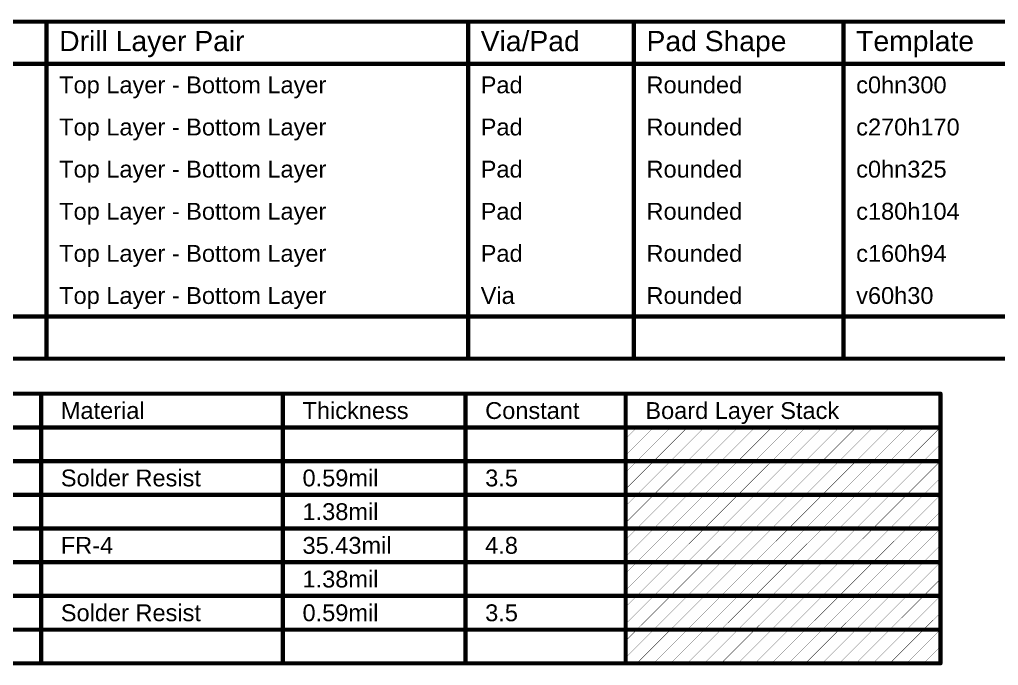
# Model space of a CAD drawing. Header units: inches. Extents: x -0.8 to 12, y -0.1 to 3.7.
# Drawn here: x 2.615 to 6.097, y 1.359 to 3.659 of the extents above; entities that cross this region are included whole.
import ezdxf

# ---------------------------------------------------------------- set-up
doc = ezdxf.new("R2010")
doc.units = ezdxf.units.IN
doc.header["$MEASUREMENT"] = 0
doc.layers.add('Drill Drawing', color=1, linetype='Continuous')
doc.layers.add('Fabrication', color=76, linetype='Continuous')
doc.styles.add('Arial', font='', dxfattribs={"height": 0.2})
doc.styles.get('Arial').set_extended_font_data('Arial')

msp = doc.modelspace()

# ---------------------------------------------------------------- linework, layer by layer
at = {"layer": 'Drill Drawing', "const_width": 0.015}
for points in [[(-0.8195, 3.6515), (11.9849, 3.6515)], [(2.7106, 2.4515), (2.7106, 3.6515)], [(4.2101, 2.4515), (4.2101, 3.6515)], [(4.8, 2.4515), (4.8, 3.6515)], [(5.5458, 2.4515), (5.5458, 3.6515)], [(-0.8195, 3.5015), (11.9849, 3.5015)], [(-0.8195, 2.6015), (11.9849, 2.6015)], [(-0.8195, 2.4515), (11.9849, 2.4515)]]:
    msp.add_lwpolyline(points, dxfattribs=at)
at = {"layer": 'Drill Drawing', "const_width": 0.0075}
for points in [[(2.7068, 3.6515, 1), (2.7143, 3.6515, 1)], [(4.2064, 3.6515, 1), (4.2139, 3.6515, 1)], [(4.7962, 3.6515, 1), (4.8037, 3.6515, 1)], [(5.542, 3.6515, 1), (5.5495, 3.6515, 1)], [(2.7068, 2.4515, 1), (2.7143, 2.4515, 1)], [(4.2064, 2.4515, 1), (4.2139, 2.4515, 1)], [(4.7962, 2.4515, 1), (4.8037, 2.4515, 1)], [(5.542, 2.4515, 1), (5.5495, 2.4515, 1)]]:
    msp.add_lwpolyline(points, format="xyb", close=True, dxfattribs=at)
at = {"layer": 'Fabrication'}
for points, const_width in [([(1.3517, 2.327), (5.8905, 2.327)], 0.015), ([(2.6914, 1.367), (2.6914, 2.327)], 0.015), ([(3.5512, 1.367), (3.5512, 2.327)], 0.015), ([(4.201, 1.367), (4.201, 2.327)], 0.015), ([(4.7709, 1.367), (4.7709, 2.327)], 0.015), ([(5.8905, 1.367), (5.8905, 2.327)], 0.015), ([(1.3517, 2.207), (5.8905, 2.207)], 0.015), ([(4.7709, 2.1673), (4.8105, 2.207)], 0.001), ([(4.7709, 2.1073), (4.8705, 2.207)], 0.001), ([(4.8105, 2.087), (4.9305, 2.207)], 0.001), ([(4.8705, 2.087), (4.9905, 2.207)], 0.001), ([(4.9305, 2.087), (5.0505, 2.207)], 0.001), ([(4.9905, 2.087), (5.1105, 2.207)], 0.001), ([(5.0505, 2.087), (5.1705, 2.207)], 0.001), ([(5.1105, 2.087), (5.2305, 2.207)], 0.001), ([(5.1705, 2.087), (5.2905, 2.207)], 0.001), ([(5.2305, 2.087), (5.3505, 2.207)], 0.001), ([(5.2905, 2.087), (5.4105, 2.207)], 0.001), ([(5.3505, 2.087), (5.4705, 2.207)], 0.001), ([(5.4105, 2.087), (5.5305, 2.207)], 0.001), ([(5.4705, 2.087), (5.5905, 2.207)], 0.001), ([(5.5305, 2.087), (5.6505, 2.207)], 0.001), ([(5.5905, 2.087), (5.7105, 2.207)], 0.001), ([(5.6505, 2.087), (5.7705, 2.207)], 0.001), ([(5.7105, 2.087), (5.8305, 2.207)], 0.001), ([(5.7705, 2.087), (5.8905, 2.207)], 0.001), ([(5.8305, 2.087), (5.8905, 2.147)], 0.001), ([(1.7617, 2.087), (2.6914, 2.087)], 0.015), ([(2.6914, 2.087), (3.5512, 2.087)], 0.015), ([(3.5512, 2.087), (4.201, 2.087)], 0.015), ([(4.201, 2.087), (4.7709, 2.087)], 0.015), ([(4.7709, 2.087), (5.8905, 2.087)], 0.015), ([(4.7709, 2.0473), (4.8105, 2.087)], 0.001), ([(4.7709, 1.9873), (4.8705, 2.087)], 0.001), ([(4.8105, 1.967), (4.9305, 2.087)], 0.001), ([(4.8705, 1.967), (4.9905, 2.087)], 0.001), ([(4.9305, 1.967), (5.0505, 2.087)], 0.001), ([(4.9905, 1.967), (5.1105, 2.087)], 0.001), ([(5.0505, 1.967), (5.1705, 2.087)], 0.001), ([(5.1105, 1.967), (5.2305, 2.087)], 0.001), ([(5.1705, 1.967), (5.2905, 2.087)], 0.001), ([(5.2305, 1.967), (5.3505, 2.087)], 0.001), ([(5.2905, 1.967), (5.4105, 2.087)], 0.001), ([(5.3505, 1.967), (5.4705, 2.087)], 0.001), ([(5.4105, 1.967), (5.5305, 2.087)], 0.001), ([(5.4705, 1.967), (5.5905, 2.087)], 0.001), ([(5.5305, 1.967), (5.6505, 2.087)], 0.001), ([(5.5905, 1.967), (5.7105, 2.087)], 0.001), ([(5.6505, 1.967), (5.7705, 2.087)], 0.001), ([(5.7105, 1.967), (5.8305, 2.087)], 0.001), ([(5.7705, 1.967), (5.8905, 2.087)], 0.001), ([(5.8305, 1.967), (5.8905, 2.027)], 0.001), ([(1.7617, 1.967), (2.6914, 1.967)], 0.015), ([(2.6914, 1.967), (3.5512, 1.967)], 0.015), ([(3.5512, 1.967), (4.201, 1.967)], 0.015), ([(4.201, 1.967), (4.7709, 1.967)], 0.015), ([(4.7709, 1.967), (5.8905, 1.967)], 0.015), ([(4.7709, 1.9273), (4.8105, 1.967)], 0.001), ([(4.7709, 1.8673), (4.8705, 1.967)], 0.001), ([(4.8105, 1.847), (4.9305, 1.967)], 0.001), ([(4.8705, 1.847), (4.9905, 1.967)], 0.001), ([(4.9305, 1.847), (5.0505, 1.967)], 0.001), ([(4.9905, 1.847), (5.1105, 1.967)], 0.001), ([(5.0505, 1.847), (5.1705, 1.967)], 0.001), ([(5.1105, 1.847), (5.2305, 1.967)], 0.001), ([(5.1705, 1.847), (5.2905, 1.967)], 0.001), ([(5.2305, 1.847), (5.3505, 1.967)], 0.001), ([(5.2905, 1.847), (5.4105, 1.967)], 0.001), ([(5.3505, 1.847), (5.4705, 1.967)], 0.001), ([(5.4105, 1.847), (5.5305, 1.967)], 0.001), ([(5.4705, 1.847), (5.5905, 1.967)], 0.001), ([(5.5305, 1.847), (5.6505, 1.967)], 0.001), ([(5.5905, 1.847), (5.7105, 1.967)], 0.001), ([(5.6505, 1.847), (5.7705, 1.967)], 0.001), ([(5.7105, 1.847), (5.8305, 1.967)], 0.001), ([(5.7705, 1.847), (5.8905, 1.967)], 0.001), ([(5.8305, 1.847), (5.8905, 1.907)], 0.001), ([(1.7617, 1.847), (2.6914, 1.847)], 0.015), ([(2.6914, 1.847), (3.5512, 1.847)], 0.015), ([(3.5512, 1.847), (4.201, 1.847)], 0.015), ([(4.201, 1.847), (4.7709, 1.847)], 0.015), ([(4.7709, 1.847), (5.8905, 1.847)], 0.015), ([(4.7709, 1.8073), (4.8105, 1.847)], 0.001), ([(4.7709, 1.7473), (4.8705, 1.847)], 0.001), ([(4.8105, 1.727), (4.9305, 1.847)], 0.001), ([(4.8705, 1.727), (4.9905, 1.847)], 0.001), ([(4.9305, 1.727), (5.0505, 1.847)], 0.001), ([(4.9905, 1.727), (5.1105, 1.847)], 0.001), ([(5.0505, 1.727), (5.1705, 1.847)], 0.001), ([(5.1105, 1.727), (5.2305, 1.847)], 0.001), ([(5.1705, 1.727), (5.2905, 1.847)], 0.001), ([(5.2305, 1.727), (5.3505, 1.847)], 0.001), ([(5.2905, 1.727), (5.4105, 1.847)], 0.001), ([(5.3505, 1.727), (5.4705, 1.847)], 0.001), ([(5.4105, 1.727), (5.5305, 1.847)], 0.001), ([(5.4705, 1.727), (5.5905, 1.847)], 0.001), ([(5.5305, 1.727), (5.6505, 1.847)], 0.001), ([(5.5905, 1.727), (5.7105, 1.847)], 0.001), ([(5.6505, 1.727), (5.7705, 1.847)], 0.001), ([(5.7105, 1.727), (5.8305, 1.847)], 0.001), ([(5.7705, 1.727), (5.8905, 1.847)], 0.001), ([(5.8305, 1.727), (5.8905, 1.787)], 0.001), ([(1.7617, 1.727), (2.6914, 1.727)], 0.015), ([(2.6914, 1.727), (3.5512, 1.727)], 0.015), ([(3.5512, 1.727), (4.201, 1.727)], 0.015), ([(4.201, 1.727), (4.7709, 1.727)], 0.015), ([(4.7709, 1.727), (5.8905, 1.727)], 0.015), ([(4.7709, 1.6873), (4.8105, 1.727)], 0.001), ([(4.7709, 1.6273), (4.8705, 1.727)], 0.001), ([(4.8105, 1.607), (4.9305, 1.727)], 0.001), ([(4.8705, 1.607), (4.9905, 1.727)], 0.001), ([(4.9305, 1.607), (5.0505, 1.727)], 0.001), ([(4.9905, 1.607), (5.1105, 1.727)], 0.001), ([(5.0505, 1.607), (5.1705, 1.727)], 0.001), ([(5.1105, 1.607), (5.2305, 1.727)], 0.001), ([(5.1705, 1.607), (5.2905, 1.727)], 0.001), ([(5.2305, 1.607), (5.3505, 1.727)], 0.001), ([(5.2905, 1.607), (5.4105, 1.727)], 0.001), ([(5.3505, 1.607), (5.4705, 1.727)], 0.001), ([(5.4105, 1.607), (5.5305, 1.727)], 0.001), ([(5.4705, 1.607), (5.5905, 1.727)], 0.001), ([(5.5305, 1.607), (5.6505, 1.727)], 0.001), ([(5.5905, 1.607), (5.7105, 1.727)], 0.001), ([(5.6505, 1.607), (5.7705, 1.727)], 0.001), ([(5.7105, 1.607), (5.8305, 1.727)], 0.001), ([(5.7705, 1.607), (5.8905, 1.727)], 0.001), ([(5.8305, 1.607), (5.8905, 1.667)], 0.001), ([(1.7617, 1.607), (2.6914, 1.607)], 0.015), ([(2.6914, 1.607), (3.5512, 1.607)], 0.015), ([(3.5512, 1.607), (4.201, 1.607)], 0.015), ([(4.201, 1.607), (4.7709, 1.607)], 0.015), ([(4.7709, 1.607), (5.8905, 1.607)], 0.015), ([(4.7709, 1.5673), (4.8105, 1.607)], 0.001), ([(4.7709, 1.5073), (4.8705, 1.607)], 0.001), ([(4.8105, 1.487), (4.9305, 1.607)], 0.001), ([(4.8705, 1.487), (4.9905, 1.607)], 0.001), ([(4.9305, 1.487), (5.0505, 1.607)], 0.001), ([(4.9905, 1.487), (5.1105, 1.607)], 0.001), ([(5.0505, 1.487), (5.1705, 1.607)], 0.001), ([(5.1105, 1.487), (5.2305, 1.607)], 0.001), ([(5.1705, 1.487), (5.2905, 1.607)], 0.001), ([(5.2305, 1.487), (5.3505, 1.607)], 0.001), ([(5.2905, 1.487), (5.4105, 1.607)], 0.001), ([(5.3505, 1.487), (5.4705, 1.607)], 0.001), ([(5.4105, 1.487), (5.5305, 1.607)], 0.001), ([(5.4705, 1.487), (5.5905, 1.607)], 0.001), ([(5.5305, 1.487), (5.6505, 1.607)], 0.001), ([(5.5905, 1.487), (5.7105, 1.607)], 0.001), ([(5.6505, 1.487), (5.7705, 1.607)], 0.001), ([(5.7105, 1.487), (5.8305, 1.607)], 0.001), ([(5.7705, 1.487), (5.8905, 1.607)], 0.001), ([(5.8305, 1.487), (5.8905, 1.547)], 0.001), ([(1.7617, 1.487), (2.6914, 1.487)], 0.015), ([(2.6914, 1.487), (3.5512, 1.487)], 0.015), ([(3.5512, 1.487), (4.201, 1.487)], 0.015), ([(4.201, 1.487), (4.7709, 1.487)], 0.015), ([(4.7709, 1.487), (5.8905, 1.487)], 0.015), ([(4.7709, 1.4473), (4.8105, 1.487)], 0.001), ([(4.7709, 1.3873), (4.8705, 1.487)], 0.001), ([(4.8105, 1.367), (4.9305, 1.487)], 0.001), ([(4.8705, 1.367), (4.9905, 1.487)], 0.001), ([(4.9305, 1.367), (5.0505, 1.487)], 0.001), ([(4.9905, 1.367), (5.1105, 1.487)], 0.001), ([(5.0505, 1.367), (5.1705, 1.487)], 0.001), ([(5.1105, 1.367), (5.2305, 1.487)], 0.001), ([(5.1705, 1.367), (5.2905, 1.487)], 0.001), ([(5.2305, 1.367), (5.3505, 1.487)], 0.001), ([(5.2905, 1.367), (5.4105, 1.487)], 0.001), ([(5.3505, 1.367), (5.4705, 1.487)], 0.001), ([(5.4105, 1.367), (5.5305, 1.487)], 0.001), ([(5.4705, 1.367), (5.5905, 1.487)], 0.001), ([(5.5305, 1.367), (5.6505, 1.487)], 0.001), ([(5.5905, 1.367), (5.7105, 1.487)], 0.001), ([(5.6505, 1.367), (5.7705, 1.487)], 0.001), ([(5.7105, 1.367), (5.8305, 1.487)], 0.001), ([(5.7705, 1.367), (5.8905, 1.487)], 0.001), ([(5.8305, 1.367), (5.8905, 1.427)], 0.001), ([(1.7617, 1.367), (2.6914, 1.367)], 0.015), ([(2.6914, 1.367), (3.5512, 1.367)], 0.015), ([(3.5512, 1.367), (4.201, 1.367)], 0.015), ([(4.201, 1.367), (4.7709, 1.367)], 0.015), ([(4.7709, 1.367), (5.8905, 1.367)], 0.015)]:
    msp.add_lwpolyline(points, dxfattribs=dict(at, const_width=const_width))
for points, const_width in [([(2.6876, 2.327, 1), (2.6951, 2.327, 1)], 0.0075), ([(3.5474, 2.327, 1), (3.5549, 2.327, 1)], 0.0075), ([(4.1973, 2.327, 1), (4.2047, 2.327, 1)], 0.0075), ([(4.7671, 2.327, 1), (4.7746, 2.327, 1)], 0.0075), ([(5.8868, 2.327, 1), (5.8943, 2.327, 1)], 0.0075), ([(5.8868, 2.327, 1), (5.8943, 2.327, 1)], 0.0075), ([(4.8103, 2.207, 1), (4.8108, 2.207, 1)], 0.0005), ([(4.8703, 2.207, 1), (4.8708, 2.207, 1)], 0.0005), ([(4.9303, 2.207, 1), (4.9308, 2.207, 1)], 0.0005), ([(4.9903, 2.207, 1), (4.9908, 2.207, 1)], 0.0005), ([(5.0503, 2.207, 1), (5.0508, 2.207, 1)], 0.0005), ([(5.1103, 2.207, 1), (5.1108, 2.207, 1)], 0.0005), ([(5.1703, 2.207, 1), (5.1708, 2.207, 1)], 0.0005), ([(5.2303, 2.207, 1), (5.2308, 2.207, 1)], 0.0005), ([(5.2903, 2.207, 1), (5.2908, 2.207, 1)], 0.0005), ([(5.3503, 2.207, 1), (5.3508, 2.207, 1)], 0.0005), ([(5.4103, 2.207, 1), (5.4108, 2.207, 1)], 0.0005), ([(5.4703, 2.207, 1), (5.4708, 2.207, 1)], 0.0005), ([(5.5303, 2.207, 1), (5.5308, 2.207, 1)], 0.0005), ([(5.5903, 2.207, 1), (5.5908, 2.207, 1)], 0.0005), ([(5.6503, 2.207, 1), (5.6508, 2.207, 1)], 0.0005), ([(5.7103, 2.207, 1), (5.7108, 2.207, 1)], 0.0005), ([(5.7703, 2.207, 1), (5.7708, 2.207, 1)], 0.0005), ([(5.8303, 2.207, 1), (5.8308, 2.207, 1)], 0.0005), ([(5.8868, 2.207, 1), (5.8943, 2.207, 1)], 0.0075), ([(5.8903, 2.207, 1), (5.8908, 2.207, 1)], 0.0005), ([(4.7706, 2.1673, 1), (4.7711, 2.1673, 1)], 0.0005), ([(5.8903, 2.147, 1), (5.8908, 2.147, 1)], 0.0005), ([(2.6876, 2.087, 1), (2.6951, 2.087, 1)], 0.0075), ([(2.6876, 2.087, 1), (2.6951, 2.087, 1)], 0.0075), ([(3.5474, 2.087, 1), (3.5549, 2.087, 1)], 0.0075), ([(3.5474, 2.087, 1), (3.5549, 2.087, 1)], 0.0075), ([(4.1973, 2.087, 1), (4.2047, 2.087, 1)], 0.0075), ([(4.1973, 2.087, 1), (4.2047, 2.087, 1)], 0.0075), ([(4.7671, 2.087, 1), (4.7746, 2.087, 1)], 0.0075), ([(4.7671, 2.087, 1), (4.7746, 2.087, 1)], 0.0075), ([(4.7706, 2.1073, 1), (4.7711, 2.1073, 1)], 0.0005), ([(5.8868, 2.087, 1), (5.8943, 2.087, 1)], 0.0075), ([(4.8103, 2.087, 1), (4.8108, 2.087, 1)], 0.0005), ([(4.8103, 2.087, 1), (4.8108, 2.087, 1)], 0.0005), ([(4.8703, 2.087, 1), (4.8708, 2.087, 1)], 0.0005), ([(4.8703, 2.087, 1), (4.8708, 2.087, 1)], 0.0005), ([(4.9303, 2.087, 1), (4.9308, 2.087, 1)], 0.0005), ([(4.9303, 2.087, 1), (4.9308, 2.087, 1)], 0.0005), ([(4.9903, 2.087, 1), (4.9908, 2.087, 1)], 0.0005), ([(4.9903, 2.087, 1), (4.9908, 2.087, 1)], 0.0005), ([(5.0503, 2.087, 1), (5.0508, 2.087, 1)], 0.0005), ([(5.0503, 2.087, 1), (5.0508, 2.087, 1)], 0.0005), ([(5.1103, 2.087, 1), (5.1108, 2.087, 1)], 0.0005), ([(5.1103, 2.087, 1), (5.1108, 2.087, 1)], 0.0005), ([(5.1703, 2.087, 1), (5.1708, 2.087, 1)], 0.0005), ([(5.1703, 2.087, 1), (5.1708, 2.087, 1)], 0.0005), ([(5.2303, 2.087, 1), (5.2308, 2.087, 1)], 0.0005), ([(5.2303, 2.087, 1), (5.2308, 2.087, 1)], 0.0005), ([(5.2903, 2.087, 1), (5.2908, 2.087, 1)], 0.0005), ([(5.2903, 2.087, 1), (5.2908, 2.087, 1)], 0.0005), ([(5.3503, 2.087, 1), (5.3508, 2.087, 1)], 0.0005), ([(5.3503, 2.087, 1), (5.3508, 2.087, 1)], 0.0005), ([(5.4103, 2.087, 1), (5.4108, 2.087, 1)], 0.0005), ([(5.4103, 2.087, 1), (5.4108, 2.087, 1)], 0.0005), ([(5.4703, 2.087, 1), (5.4708, 2.087, 1)], 0.0005), ([(5.4703, 2.087, 1), (5.4708, 2.087, 1)], 0.0005), ([(5.5303, 2.087, 1), (5.5308, 2.087, 1)], 0.0005), ([(5.5303, 2.087, 1), (5.5308, 2.087, 1)], 0.0005), ([(5.5903, 2.087, 1), (5.5908, 2.087, 1)], 0.0005), ([(5.5903, 2.087, 1), (5.5908, 2.087, 1)], 0.0005), ([(5.6503, 2.087, 1), (5.6508, 2.087, 1)], 0.0005), ([(5.6503, 2.087, 1), (5.6508, 2.087, 1)], 0.0005), ([(5.7103, 2.087, 1), (5.7108, 2.087, 1)], 0.0005), ([(5.7103, 2.087, 1), (5.7108, 2.087, 1)], 0.0005), ([(5.7703, 2.087, 1), (5.7708, 2.087, 1)], 0.0005), ([(5.7703, 2.087, 1), (5.7708, 2.087, 1)], 0.0005), ([(5.8303, 2.087, 1), (5.8308, 2.087, 1)], 0.0005), ([(5.8303, 2.087, 1), (5.8308, 2.087, 1)], 0.0005), ([(5.8903, 2.087, 1), (5.8908, 2.087, 1)], 0.0005), ([(4.7706, 2.0473, 1), (4.7711, 2.0473, 1)], 0.0005), ([(5.8903, 2.027, 1), (5.8908, 2.027, 1)], 0.0005), ([(4.7706, 1.9873, 1), (4.7711, 1.9873, 1)], 0.0005), ([(2.6876, 1.967, 1), (2.6951, 1.967, 1)], 0.0075), ([(2.6876, 1.967, 1), (2.6951, 1.967, 1)], 0.0075), ([(3.5474, 1.967, 1), (3.5549, 1.967, 1)], 0.0075), ([(3.5474, 1.967, 1), (3.5549, 1.967, 1)], 0.0075), ([(4.1973, 1.967, 1), (4.2047, 1.967, 1)], 0.0075), ([(4.1973, 1.967, 1), (4.2047, 1.967, 1)], 0.0075), ([(4.7671, 1.967, 1), (4.7746, 1.967, 1)], 0.0075), ([(4.7671, 1.967, 1), (4.7746, 1.967, 1)], 0.0075), ([(4.8103, 1.967, 1), (4.8108, 1.967, 1)], 0.0005), ([(4.8103, 1.967, 1), (4.8108, 1.967, 1)], 0.0005), ([(4.8703, 1.967, 1), (4.8708, 1.967, 1)], 0.0005), ([(4.8703, 1.967, 1), (4.8708, 1.967, 1)], 0.0005), ([(4.9303, 1.967, 1), (4.9308, 1.967, 1)], 0.0005), ([(4.9303, 1.967, 1), (4.9308, 1.967, 1)], 0.0005), ([(4.9903, 1.967, 1), (4.9908, 1.967, 1)], 0.0005), ([(4.9903, 1.967, 1), (4.9908, 1.967, 1)], 0.0005), ([(5.0503, 1.967, 1), (5.0508, 1.967, 1)], 0.0005), ([(5.0503, 1.967, 1), (5.0508, 1.967, 1)], 0.0005), ([(5.1103, 1.967, 1), (5.1108, 1.967, 1)], 0.0005), ([(5.1103, 1.967, 1), (5.1108, 1.967, 1)], 0.0005), ([(5.1703, 1.967, 1), (5.1708, 1.967, 1)], 0.0005), ([(5.1703, 1.967, 1), (5.1708, 1.967, 1)], 0.0005), ([(5.2303, 1.967, 1), (5.2308, 1.967, 1)], 0.0005), ([(5.2303, 1.967, 1), (5.2308, 1.967, 1)], 0.0005), ([(5.2903, 1.967, 1), (5.2908, 1.967, 1)], 0.0005), ([(5.2903, 1.967, 1), (5.2908, 1.967, 1)], 0.0005), ([(5.3503, 1.967, 1), (5.3508, 1.967, 1)], 0.0005), ([(5.3503, 1.967, 1), (5.3508, 1.967, 1)], 0.0005), ([(5.4103, 1.967, 1), (5.4108, 1.967, 1)], 0.0005), ([(5.4103, 1.967, 1), (5.4108, 1.967, 1)], 0.0005), ([(5.4703, 1.967, 1), (5.4708, 1.967, 1)], 0.0005), ([(5.4703, 1.967, 1), (5.4708, 1.967, 1)], 0.0005), ([(5.5303, 1.967, 1), (5.5308, 1.967, 1)], 0.0005), ([(5.5303, 1.967, 1), (5.5308, 1.967, 1)], 0.0005), ([(5.5903, 1.967, 1), (5.5908, 1.967, 1)], 0.0005), ([(5.5903, 1.967, 1), (5.5908, 1.967, 1)], 0.0005), ([(5.6503, 1.967, 1), (5.6508, 1.967, 1)], 0.0005), ([(5.6503, 1.967, 1), (5.6508, 1.967, 1)], 0.0005), ([(5.7103, 1.967, 1), (5.7108, 1.967, 1)], 0.0005), ([(5.7103, 1.967, 1), (5.7108, 1.967, 1)], 0.0005), ([(5.7703, 1.967, 1), (5.7708, 1.967, 1)], 0.0005), ([(5.7703, 1.967, 1), (5.7708, 1.967, 1)], 0.0005), ([(5.8303, 1.967, 1), (5.8308, 1.967, 1)], 0.0005), ([(5.8303, 1.967, 1), (5.8308, 1.967, 1)], 0.0005), ([(5.8868, 1.967, 1), (5.8943, 1.967, 1)], 0.0075), ([(5.8903, 1.967, 1), (5.8908, 1.967, 1)], 0.0005), ([(4.7706, 1.9273, 1), (4.7711, 1.9273, 1)], 0.0005), ([(5.8903, 1.907, 1), (5.8908, 1.907, 1)], 0.0005), ([(2.6876, 1.847, 1), (2.6951, 1.847, 1)], 0.0075), ([(2.6876, 1.847, 1), (2.6951, 1.847, 1)], 0.0075), ([(3.5474, 1.847, 1), (3.5549, 1.847, 1)], 0.0075), ([(3.5474, 1.847, 1), (3.5549, 1.847, 1)], 0.0075), ([(4.1973, 1.847, 1), (4.2047, 1.847, 1)], 0.0075), ([(4.1973, 1.847, 1), (4.2047, 1.847, 1)], 0.0075), ([(4.7671, 1.847, 1), (4.7746, 1.847, 1)], 0.0075), ([(4.7671, 1.847, 1), (4.7746, 1.847, 1)], 0.0075), ([(4.7706, 1.8673, 1), (4.7711, 1.8673, 1)], 0.0005), ([(4.8103, 1.847, 1), (4.8108, 1.847, 1)], 0.0005), ([(4.8103, 1.847, 1), (4.8108, 1.847, 1)], 0.0005), ([(4.8703, 1.847, 1), (4.8708, 1.847, 1)], 0.0005), ([(4.8703, 1.847, 1), (4.8708, 1.847, 1)], 0.0005), ([(4.9303, 1.847, 1), (4.9308, 1.847, 1)], 0.0005), ([(4.9303, 1.847, 1), (4.9308, 1.847, 1)], 0.0005), ([(4.9903, 1.847, 1), (4.9908, 1.847, 1)], 0.0005), ([(4.9903, 1.847, 1), (4.9908, 1.847, 1)], 0.0005), ([(5.0503, 1.847, 1), (5.0508, 1.847, 1)], 0.0005), ([(5.0503, 1.847, 1), (5.0508, 1.847, 1)], 0.0005), ([(5.1103, 1.847, 1), (5.1108, 1.847, 1)], 0.0005), ([(5.1103, 1.847, 1), (5.1108, 1.847, 1)], 0.0005), ([(5.1703, 1.847, 1), (5.1708, 1.847, 1)], 0.0005), ([(5.1703, 1.847, 1), (5.1708, 1.847, 1)], 0.0005), ([(5.2303, 1.847, 1), (5.2308, 1.847, 1)], 0.0005), ([(5.2303, 1.847, 1), (5.2308, 1.847, 1)], 0.0005), ([(5.2903, 1.847, 1), (5.2908, 1.847, 1)], 0.0005), ([(5.2903, 1.847, 1), (5.2908, 1.847, 1)], 0.0005), ([(5.3503, 1.847, 1), (5.3508, 1.847, 1)], 0.0005), ([(5.3503, 1.847, 1), (5.3508, 1.847, 1)], 0.0005), ([(5.4103, 1.847, 1), (5.4108, 1.847, 1)], 0.0005), ([(5.4103, 1.847, 1), (5.4108, 1.847, 1)], 0.0005), ([(5.4703, 1.847, 1), (5.4708, 1.847, 1)], 0.0005), ([(5.4703, 1.847, 1), (5.4708, 1.847, 1)], 0.0005), ([(5.5303, 1.847, 1), (5.5308, 1.847, 1)], 0.0005), ([(5.5303, 1.847, 1), (5.5308, 1.847, 1)], 0.0005), ([(5.5903, 1.847, 1), (5.5908, 1.847, 1)], 0.0005), ([(5.5903, 1.847, 1), (5.5908, 1.847, 1)], 0.0005), ([(5.6503, 1.847, 1), (5.6508, 1.847, 1)], 0.0005), ([(5.6503, 1.847, 1), (5.6508, 1.847, 1)], 0.0005), ([(5.7103, 1.847, 1), (5.7108, 1.847, 1)], 0.0005), ([(5.7103, 1.847, 1), (5.7108, 1.847, 1)], 0.0005), ([(5.7703, 1.847, 1), (5.7708, 1.847, 1)], 0.0005), ([(5.7703, 1.847, 1), (5.7708, 1.847, 1)], 0.0005), ([(5.8303, 1.847, 1), (5.8308, 1.847, 1)], 0.0005), ([(5.8303, 1.847, 1), (5.8308, 1.847, 1)], 0.0005), ([(5.8868, 1.847, 1), (5.8943, 1.847, 1)], 0.0075), ([(5.8903, 1.847, 1), (5.8908, 1.847, 1)], 0.0005), ([(4.7706, 1.8073, 1), (4.7711, 1.8073, 1)], 0.0005), ([(5.8903, 1.787, 1), (5.8908, 1.787, 1)], 0.0005), ([(4.7706, 1.7473, 1), (4.7711, 1.7473, 1)], 0.0005), ([(2.6876, 1.727, 1), (2.6951, 1.727, 1)], 0.0075), ([(2.6876, 1.727, 1), (2.6951, 1.727, 1)], 0.0075), ([(3.5474, 1.727, 1), (3.5549, 1.727, 1)], 0.0075), ([(3.5474, 1.727, 1), (3.5549, 1.727, 1)], 0.0075), ([(4.1973, 1.727, 1), (4.2047, 1.727, 1)], 0.0075), ([(4.1973, 1.727, 1), (4.2047, 1.727, 1)], 0.0075), ([(4.7671, 1.727, 1), (4.7746, 1.727, 1)], 0.0075), ([(4.7671, 1.727, 1), (4.7746, 1.727, 1)], 0.0075), ([(4.8103, 1.727, 1), (4.8108, 1.727, 1)], 0.0005), ([(4.8103, 1.727, 1), (4.8108, 1.727, 1)], 0.0005), ([(4.8703, 1.727, 1), (4.8708, 1.727, 1)], 0.0005), ([(4.8703, 1.727, 1), (4.8708, 1.727, 1)], 0.0005), ([(4.9303, 1.727, 1), (4.9308, 1.727, 1)], 0.0005), ([(4.9303, 1.727, 1), (4.9308, 1.727, 1)], 0.0005), ([(4.9903, 1.727, 1), (4.9908, 1.727, 1)], 0.0005), ([(4.9903, 1.727, 1), (4.9908, 1.727, 1)], 0.0005), ([(5.0503, 1.727, 1), (5.0508, 1.727, 1)], 0.0005), ([(5.0503, 1.727, 1), (5.0508, 1.727, 1)], 0.0005), ([(5.1103, 1.727, 1), (5.1108, 1.727, 1)], 0.0005), ([(5.1103, 1.727, 1), (5.1108, 1.727, 1)], 0.0005), ([(5.1703, 1.727, 1), (5.1708, 1.727, 1)], 0.0005), ([(5.1703, 1.727, 1), (5.1708, 1.727, 1)], 0.0005), ([(5.2303, 1.727, 1), (5.2308, 1.727, 1)], 0.0005), ([(5.2303, 1.727, 1), (5.2308, 1.727, 1)], 0.0005), ([(5.2903, 1.727, 1), (5.2908, 1.727, 1)], 0.0005), ([(5.2903, 1.727, 1), (5.2908, 1.727, 1)], 0.0005), ([(5.3503, 1.727, 1), (5.3508, 1.727, 1)], 0.0005), ([(5.3503, 1.727, 1), (5.3508, 1.727, 1)], 0.0005), ([(5.4103, 1.727, 1), (5.4108, 1.727, 1)], 0.0005), ([(5.4103, 1.727, 1), (5.4108, 1.727, 1)], 0.0005), ([(5.4703, 1.727, 1), (5.4708, 1.727, 1)], 0.0005), ([(5.4703, 1.727, 1), (5.4708, 1.727, 1)], 0.0005), ([(5.5303, 1.727, 1), (5.5308, 1.727, 1)], 0.0005), ([(5.5303, 1.727, 1), (5.5308, 1.727, 1)], 0.0005), ([(5.5903, 1.727, 1), (5.5908, 1.727, 1)], 0.0005), ([(5.5903, 1.727, 1), (5.5908, 1.727, 1)], 0.0005), ([(5.6503, 1.727, 1), (5.6508, 1.727, 1)], 0.0005), ([(5.6503, 1.727, 1), (5.6508, 1.727, 1)], 0.0005), ([(5.7103, 1.727, 1), (5.7108, 1.727, 1)], 0.0005), ([(5.7103, 1.727, 1), (5.7108, 1.727, 1)], 0.0005), ([(5.7703, 1.727, 1), (5.7708, 1.727, 1)], 0.0005), ([(5.7703, 1.727, 1), (5.7708, 1.727, 1)], 0.0005), ([(5.8303, 1.727, 1), (5.8308, 1.727, 1)], 0.0005), ([(5.8303, 1.727, 1), (5.8308, 1.727, 1)], 0.0005), ([(5.8868, 1.727, 1), (5.8943, 1.727, 1)], 0.0075), ([(5.8903, 1.727, 1), (5.8908, 1.727, 1)], 0.0005), ([(4.7706, 1.6873, 1), (4.7711, 1.6873, 1)], 0.0005), ([(5.8903, 1.667, 1), (5.8908, 1.667, 1)], 0.0005), ([(2.6876, 1.607, 1), (2.6951, 1.607, 1)], 0.0075), ([(2.6876, 1.607, 1), (2.6951, 1.607, 1)], 0.0075), ([(3.5474, 1.607, 1), (3.5549, 1.607, 1)], 0.0075), ([(3.5474, 1.607, 1), (3.5549, 1.607, 1)], 0.0075), ([(4.1973, 1.607, 1), (4.2047, 1.607, 1)], 0.0075), ([(4.1973, 1.607, 1), (4.2047, 1.607, 1)], 0.0075), ([(4.7671, 1.607, 1), (4.7746, 1.607, 1)], 0.0075), ([(4.7671, 1.607, 1), (4.7746, 1.607, 1)], 0.0075), ([(4.7706, 1.6273, 1), (4.7711, 1.6273, 1)], 0.0005), ([(4.8103, 1.607, 1), (4.8108, 1.607, 1)], 0.0005), ([(4.8103, 1.607, 1), (4.8108, 1.607, 1)], 0.0005), ([(4.8703, 1.607, 1), (4.8708, 1.607, 1)], 0.0005), ([(4.8703, 1.607, 1), (4.8708, 1.607, 1)], 0.0005), ([(4.9303, 1.607, 1), (4.9308, 1.607, 1)], 0.0005), ([(4.9303, 1.607, 1), (4.9308, 1.607, 1)], 0.0005), ([(4.9903, 1.607, 1), (4.9908, 1.607, 1)], 0.0005), ([(4.9903, 1.607, 1), (4.9908, 1.607, 1)], 0.0005), ([(5.0503, 1.607, 1), (5.0508, 1.607, 1)], 0.0005), ([(5.0503, 1.607, 1), (5.0508, 1.607, 1)], 0.0005), ([(5.1103, 1.607, 1), (5.1108, 1.607, 1)], 0.0005), ([(5.1103, 1.607, 1), (5.1108, 1.607, 1)], 0.0005), ([(5.1703, 1.607, 1), (5.1708, 1.607, 1)], 0.0005), ([(5.1703, 1.607, 1), (5.1708, 1.607, 1)], 0.0005), ([(5.2303, 1.607, 1), (5.2308, 1.607, 1)], 0.0005), ([(5.2303, 1.607, 1), (5.2308, 1.607, 1)], 0.0005), ([(5.2903, 1.607, 1), (5.2908, 1.607, 1)], 0.0005), ([(5.2903, 1.607, 1), (5.2908, 1.607, 1)], 0.0005), ([(5.3503, 1.607, 1), (5.3508, 1.607, 1)], 0.0005), ([(5.3503, 1.607, 1), (5.3508, 1.607, 1)], 0.0005), ([(5.4103, 1.607, 1), (5.4108, 1.607, 1)], 0.0005), ([(5.4103, 1.607, 1), (5.4108, 1.607, 1)], 0.0005), ([(5.4703, 1.607, 1), (5.4708, 1.607, 1)], 0.0005), ([(5.4703, 1.607, 1), (5.4708, 1.607, 1)], 0.0005), ([(5.5303, 1.607, 1), (5.5308, 1.607, 1)], 0.0005), ([(5.5303, 1.607, 1), (5.5308, 1.607, 1)], 0.0005), ([(5.5903, 1.607, 1), (5.5908, 1.607, 1)], 0.0005), ([(5.5903, 1.607, 1), (5.5908, 1.607, 1)], 0.0005), ([(5.6503, 1.607, 1), (5.6508, 1.607, 1)], 0.0005), ([(5.6503, 1.607, 1), (5.6508, 1.607, 1)], 0.0005), ([(5.7103, 1.607, 1), (5.7108, 1.607, 1)], 0.0005), ([(5.7103, 1.607, 1), (5.7108, 1.607, 1)], 0.0005), ([(5.7703, 1.607, 1), (5.7708, 1.607, 1)], 0.0005), ([(5.7703, 1.607, 1), (5.7708, 1.607, 1)], 0.0005), ([(5.8303, 1.607, 1), (5.8308, 1.607, 1)], 0.0005), ([(5.8303, 1.607, 1), (5.8308, 1.607, 1)], 0.0005), ([(5.8868, 1.607, 1), (5.8943, 1.607, 1)], 0.0075), ([(5.8903, 1.607, 1), (5.8908, 1.607, 1)], 0.0005), ([(4.7706, 1.5673, 1), (4.7711, 1.5673, 1)], 0.0005), ([(5.8903, 1.547, 1), (5.8908, 1.547, 1)], 0.0005), ([(4.7706, 1.5073, 1), (4.7711, 1.5073, 1)], 0.0005), ([(2.6876, 1.487, 1), (2.6951, 1.487, 1)], 0.0075), ([(2.6876, 1.487, 1), (2.6951, 1.487, 1)], 0.0075), ([(3.5474, 1.487, 1), (3.5549, 1.487, 1)], 0.0075), ([(3.5474, 1.487, 1), (3.5549, 1.487, 1)], 0.0075), ([(4.1973, 1.487, 1), (4.2047, 1.487, 1)], 0.0075), ([(4.1973, 1.487, 1), (4.2047, 1.487, 1)], 0.0075), ([(4.7671, 1.487, 1), (4.7746, 1.487, 1)], 0.0075), ([(4.7671, 1.487, 1), (4.7746, 1.487, 1)], 0.0075), ([(4.8103, 1.487, 1), (4.8108, 1.487, 1)], 0.0005), ([(4.8103, 1.487, 1), (4.8108, 1.487, 1)], 0.0005), ([(4.8703, 1.487, 1), (4.8708, 1.487, 1)], 0.0005), ([(4.8703, 1.487, 1), (4.8708, 1.487, 1)], 0.0005), ([(4.9303, 1.487, 1), (4.9308, 1.487, 1)], 0.0005), ([(4.9303, 1.487, 1), (4.9308, 1.487, 1)], 0.0005), ([(4.9903, 1.487, 1), (4.9908, 1.487, 1)], 0.0005), ([(4.9903, 1.487, 1), (4.9908, 1.487, 1)], 0.0005), ([(5.0503, 1.487, 1), (5.0508, 1.487, 1)], 0.0005), ([(5.0503, 1.487, 1), (5.0508, 1.487, 1)], 0.0005), ([(5.1103, 1.487, 1), (5.1108, 1.487, 1)], 0.0005), ([(5.1103, 1.487, 1), (5.1108, 1.487, 1)], 0.0005), ([(5.1703, 1.487, 1), (5.1708, 1.487, 1)], 0.0005), ([(5.1703, 1.487, 1), (5.1708, 1.487, 1)], 0.0005), ([(5.2303, 1.487, 1), (5.2308, 1.487, 1)], 0.0005), ([(5.2303, 1.487, 1), (5.2308, 1.487, 1)], 0.0005), ([(5.2903, 1.487, 1), (5.2908, 1.487, 1)], 0.0005), ([(5.2903, 1.487, 1), (5.2908, 1.487, 1)], 0.0005), ([(5.3503, 1.487, 1), (5.3508, 1.487, 1)], 0.0005), ([(5.3503, 1.487, 1), (5.3508, 1.487, 1)], 0.0005), ([(5.4103, 1.487, 1), (5.4108, 1.487, 1)], 0.0005), ([(5.4103, 1.487, 1), (5.4108, 1.487, 1)], 0.0005), ([(5.4703, 1.487, 1), (5.4708, 1.487, 1)], 0.0005), ([(5.4703, 1.487, 1), (5.4708, 1.487, 1)], 0.0005), ([(5.5303, 1.487, 1), (5.5308, 1.487, 1)], 0.0005), ([(5.5303, 1.487, 1), (5.5308, 1.487, 1)], 0.0005), ([(5.5903, 1.487, 1), (5.5908, 1.487, 1)], 0.0005), ([(5.5903, 1.487, 1), (5.5908, 1.487, 1)], 0.0005), ([(5.6503, 1.487, 1), (5.6508, 1.487, 1)], 0.0005), ([(5.6503, 1.487, 1), (5.6508, 1.487, 1)], 0.0005), ([(5.7103, 1.487, 1), (5.7108, 1.487, 1)], 0.0005), ([(5.7103, 1.487, 1), (5.7108, 1.487, 1)], 0.0005), ([(5.7703, 1.487, 1), (5.7708, 1.487, 1)], 0.0005), ([(5.7703, 1.487, 1), (5.7708, 1.487, 1)], 0.0005), ([(5.8303, 1.487, 1), (5.8308, 1.487, 1)], 0.0005), ([(5.8303, 1.487, 1), (5.8308, 1.487, 1)], 0.0005), ([(5.8868, 1.487, 1), (5.8943, 1.487, 1)], 0.0075), ([(5.8903, 1.487, 1), (5.8908, 1.487, 1)], 0.0005), ([(4.7706, 1.4473, 1), (4.7711, 1.4473, 1)], 0.0005), ([(5.8903, 1.427, 1), (5.8908, 1.427, 1)], 0.0005), ([(2.6876, 1.367, 1), (2.6951, 1.367, 1)], 0.0075), ([(2.6876, 1.367, 1), (2.6951, 1.367, 1)], 0.0075), ([(2.6876, 1.367, 1), (2.6951, 1.367, 1)], 0.0075), ([(3.5474, 1.367, 1), (3.5549, 1.367, 1)], 0.0075), ([(3.5474, 1.367, 1), (3.5549, 1.367, 1)], 0.0075), ([(3.5474, 1.367, 1), (3.5549, 1.367, 1)], 0.0075), ([(4.1973, 1.367, 1), (4.2047, 1.367, 1)], 0.0075), ([(4.1973, 1.367, 1), (4.2047, 1.367, 1)], 0.0075), ([(4.1973, 1.367, 1), (4.2047, 1.367, 1)], 0.0075), ([(4.7671, 1.367, 1), (4.7746, 1.367, 1)], 0.0075), ([(4.7671, 1.367, 1), (4.7746, 1.367, 1)], 0.0075), ([(4.7671, 1.367, 1), (4.7746, 1.367, 1)], 0.0075), ([(4.7706, 1.3873, 1), (4.7711, 1.3873, 1)], 0.0005), ([(4.8103, 1.367, 1), (4.8108, 1.367, 1)], 0.0005), ([(4.8703, 1.367, 1), (4.8708, 1.367, 1)], 0.0005), ([(4.9303, 1.367, 1), (4.9308, 1.367, 1)], 0.0005), ([(4.9903, 1.367, 1), (4.9908, 1.367, 1)], 0.0005), ([(5.0503, 1.367, 1), (5.0508, 1.367, 1)], 0.0005), ([(5.1103, 1.367, 1), (5.1108, 1.367, 1)], 0.0005), ([(5.1703, 1.367, 1), (5.1708, 1.367, 1)], 0.0005), ([(5.2303, 1.367, 1), (5.2308, 1.367, 1)], 0.0005), ([(5.2903, 1.367, 1), (5.2908, 1.367, 1)], 0.0005), ([(5.3503, 1.367, 1), (5.3508, 1.367, 1)], 0.0005), ([(5.4103, 1.367, 1), (5.4108, 1.367, 1)], 0.0005), ([(5.4703, 1.367, 1), (5.4708, 1.367, 1)], 0.0005), ([(5.5303, 1.367, 1), (5.5308, 1.367, 1)], 0.0005), ([(5.5903, 1.367, 1), (5.5908, 1.367, 1)], 0.0005), ([(5.6503, 1.367, 1), (5.6508, 1.367, 1)], 0.0005), ([(5.7103, 1.367, 1), (5.7108, 1.367, 1)], 0.0005), ([(5.7703, 1.367, 1), (5.7708, 1.367, 1)], 0.0005), ([(5.8303, 1.367, 1), (5.8308, 1.367, 1)], 0.0005), ([(5.8868, 1.367, 1), (5.8943, 1.367, 1)], 0.0075), ([(5.8868, 1.367, 1), (5.8943, 1.367, 1)], 0.0075)]:
    msp.add_lwpolyline(points, format="xyb", close=True, dxfattribs=dict(at, const_width=const_width))

# ---------------------------------------------------------------- texts
at = {"layer": 'Drill Drawing', "style": 'Arial'}
for s, height, p in [('Drill Layer Pair', 0.072, (2.7556, 3.5465)), ('Via/Pad', 0.072, (4.2551, 3.5465)), ('Pad Shape', 0.072, (4.845, 3.5465)), ('Template', 0.072, (5.5908, 3.5465)), ('Top Layer - Bottom Layer', 0.06, (2.7556, 3.3965)), ('Pad', 0.06, (4.2551, 3.3965)), ('Rounded', 0.06, (4.845, 3.3965)), ('c0hn300', 0.06, (5.5908, 3.3965)), ('Pad', 0.06, (4.2551, 3.2465)), ('Rounded', 0.06, (4.845, 3.2465)), ('c270h170', 0.06, (5.5908, 3.2465)), ('Top Layer - Bottom Layer', 0.06, (2.7556, 3.2465)), ('Top Layer - Bottom Layer', 0.06, (2.7556, 3.0965)), ('Pad', 0.06, (4.2551, 3.0965)), ('Rounded', 0.06, (4.845, 3.0965)), ('c0hn325', 0.06, (5.5908, 3.0965)), ('Top Layer - Bottom Layer', 0.06, (2.7556, 2.9465)), ('Pad', 0.06, (4.2551, 2.9465)), ('Rounded', 0.06, (4.845, 2.9465)), ('c180h104', 0.06, (5.5908, 2.9465)), ('Top Layer - Bottom Layer', 0.06, (2.7556, 2.7965)), ('Pad', 0.06, (4.2551, 2.7965)), ('Rounded', 0.06, (4.845, 2.7965)), ('c160h94', 0.06, (5.5908, 2.7965)), ('Top Layer - Bottom Layer', 0.06, (2.7556, 2.6465)), ('Via', 0.06, (4.2551, 2.6465)), ('Rounded', 0.06, (4.845, 2.6465)), ('v60h30', 0.06, (5.5908, 2.6465))]:
    msp.add_text(s, height=height, dxfattribs=at).set_placement(p)
at = {"layer": 'Fabrication', "style": 'Arial'}
for s, p in [('Material', (2.7614, 2.237)), ('Thickness', (3.6212, 2.237)), ('Board Layer Stack', (4.8409, 2.237)), ('Constant', (4.271, 2.237)), ('Solder Resist', (2.7614, 1.997)), ('0.59mil', (3.6212, 1.997)), ('3.5', (4.271, 1.997)), ('1.38mil', (3.6212, 1.877)), ('FR-4', (2.7614, 1.757)), ('35.43mil', (3.6212, 1.757)), ('4.8', (4.271, 1.757)), ('1.38mil', (3.6212, 1.637)), ('Solder Resist', (2.7614, 1.517)), ('0.59mil', (3.6212, 1.517)), ('3.5', (4.271, 1.517))]:
    msp.add_text(s, height=0.06, dxfattribs=at).set_placement(p)

doc.saveas('drawing.dxf')
